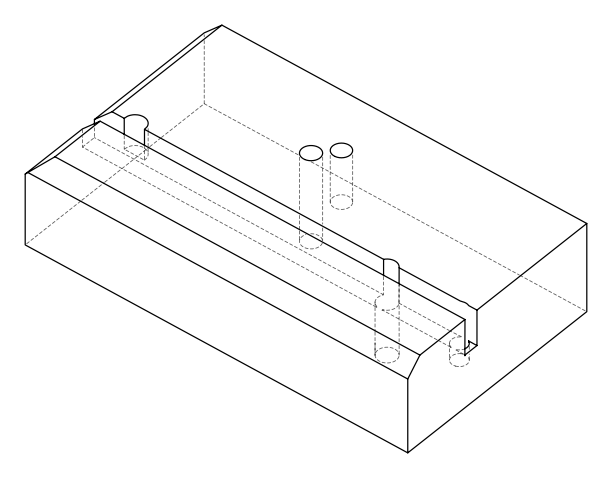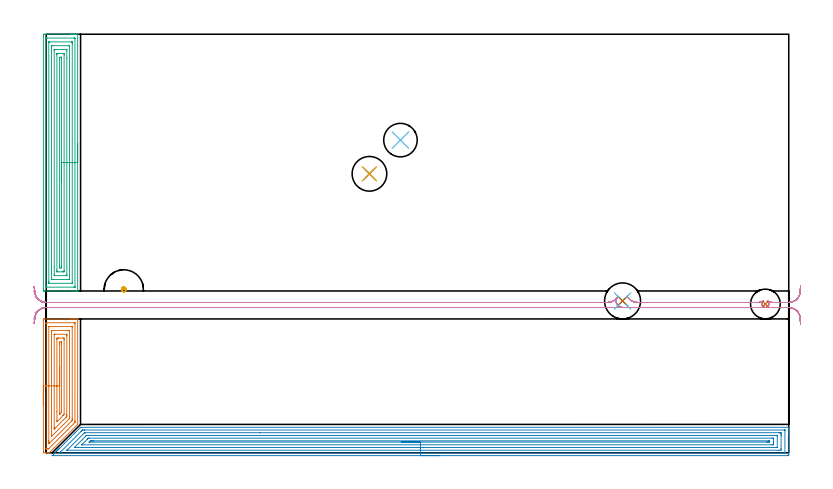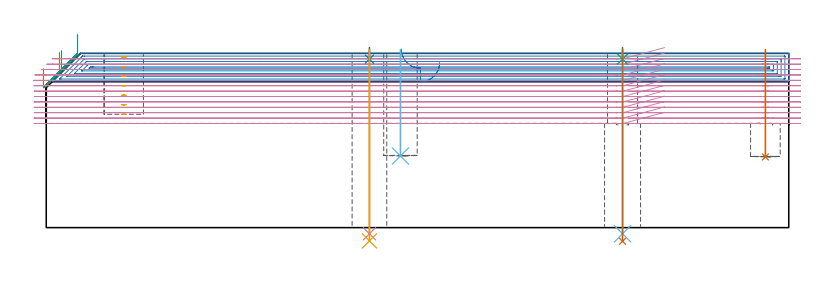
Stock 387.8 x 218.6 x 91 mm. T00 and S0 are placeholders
(PLAN: 13 operations, 9 tool changes, 55.5 min)
(1 AREA_MILL | FG_CHAMFER_SURFACE | UGT0205_001 | 3.82 min | 12418 mm3)
(2 AREA_MILL_1 | FG_CHAMFER_SURFACE_1 | UGT0205_001 | 18.33 min | 41068 mm3)
(3 AREA_MILL_2 | FG_CHAMFER_SURFACE_2 | UGT0205_001 | 7.75 min | 22292 mm3)
(4 MILL_RECTANGULAR_SLOT | SLOT_RECTANGULAR | NXT0201_011 | Follow Part, ap 3, ae 75% | 23.13 min | 206505 mm3)
(5 MILL_BLIND_HOLE_FROM_SOLID_MATERIAL | STEP1POCKET | UGT0201_100 | Spiral | 0.35 min | 5740 mm3)
(6 INDEXABLE_INSERT_DRILL_BLIND_HOLE_FROM_SOLID | STEP1POCKET_1 | NXT0302_006 | 0.22 min | 12834 mm3)
(7 INDEXABLE_INSERT_DRILL_BLIND_HOLE_FROM_SOLID_1 | STEP1POCKET_2 | NXT0302_002 | 0.23 min | 3288 mm3)
(8 SPOT_DRILL | STEP1HOLE | NXT0321_9005460120000 | 0.05 min | 176 mm3)
(9 SPOT_DRILL_1 | STEP1HOLE_1 | NXT0321_9005460120000 | 0.05 min | 0 mm3)
(10 DRILL_THROUGH_HOLE_INTO_CENTER | STEP1HOLE | NXT0301_065 | 0.39 min | 6142 mm3)
(11 DRILL_TO_ENLARGE_THROUGH_HOLE | STEP1HOLE | UGT0301_250 | 0.4 min | 17067 mm3)
(12 DRILL_THROUGH_HOLE_INTO_CENTER_1 | STEP1HOLE_1 | NXT0301_065 | 0.39 min | 3747 mm3)
(13 DRILL_TO_ENLARGE_THROUGH_HOLE_1 | STEP1HOLE_1 | UGT0301_256 | 0.4 min | 11894 mm3)
(TOOL UGT0205_001 | Chamfer Mill 20 x 3 x 45 deg. | D20 FL50 Z2)
(TOOL NXT0201_011 | ENDMILL 12mm [2P460-1200-NA 1630] | D12 FL38 Z6)
(TOOL UGT0201_100 | End Mill 18 mm | D18 FL22 Z2)
(TOOL NXT0302_006 | Index. Insert Drill 17.5mm [880-D1750L25-05] | D17.5 PA176 FL88 Z2)
(TOOL NXT0302_002 | Index. Insert Drill 15.5mm [880-D1550L20-05] | D15.5 PA176 FL78 Z2)
(TOOL NXT0321_9005460120000 | NC Spot Drill, 142deg, 12mm, Carbide, Uncoated | D12 PA142 FL30 Z2)
(TOOL NXT0301_065 | Carbide Drill 9.4mm [860.1-0940-075A1-MM 2214] | D9.4 PA140 FL98 Z2)
(TOOL UGT0301_250 | Twist Drill 18.1 mm | D18.1 PA118 FL135 Z2)
(TOOL UGT0301_256 | Twist Drill 18.8 mm | D18.8 PA118 FL135 Z2)
(OP 1 AREA_MILL)
G17 G21 G94 G90
T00 M6
G54
G17 G0 G90 X-1.5 Y24.95 S1061 M3
G43 Z101. H0
Z83.1
G94 G1 Y24.988 Z82.228 F250.
Y25.102 Z81.364
Y25.291 Z80.512
Y25.553 Z79.68
Y25.887 Z78.874
Y26.29 Z78.1
Y26.758 Z77.364
Y27.29 Z76.672
Y27.879 Z76.029
Y28.522 Z75.44
Y29.214 Z74.909
Y29.95 Z74.44
Y30.724 Z74.037
Y31.53 Z73.703
Y32.362 Z73.441
Y33.214 Z73.252
Y34.078 Z73.138
Y34.95 Z73.1
Y68.935
X-1.499 Y69.299 Z73.101
X-1.494 Y69.822 Z73.103
X-1.492 Y69.892 Z73.106
X-0.974 Y69.9 Z73.623
X12.616 Z87.211
X13.214 Z87.808
X13.792 Z88.389
X14.101 Z88.697
X14.679 Z89.275
X14.987 Z89.582
X16.034 Z90.633
X16.373 Y69.893 Z90.964
X16.397 Y69.89 Z90.988
X16.4 Y69.744 Z91.
Y14.876
X16.395 Y14.805 Z90.99
X16.355 Y14.754 Z90.954
X1.686 Y0.087 Z76.284
X1.607 Y0.01 Z76.204
X1.377 Y0. Z75.976
X0.53 Z75.129
X-0.087 Z74.508
X-1.283 Z73.314
X-1.491 Y0.002 Z73.105
X-1.5 Y0.42 Z73.1
Y34.95
X-0.086 Z74.514
Y67.513
X-0.082 Y67.737 Z74.518
X-0.079 Y67.847 Z74.521
X-0.072 Y67.89 Z74.528
X0.033 Y67.893 Z74.633
X0.417 Y67.899 Z75.017
X14.604 Y67.9 Z89.204
X14.848 Y67.896 Z89.448
X14.941 Y67.893 Z89.541
X14.976 Y67.89 Z89.576
X14.979 Y67.846 Z89.579
X14.983 Y67.737 Z89.583
X14.986 Y67.516 Z89.586
Y16.662
X14.984 Y16.215 Z89.584
X14.982 Y15.993 Z89.582
X14.979 Y15.883 Z89.579
X14.974 Y15.835 Z89.574
X14.95 Y15.806 Z89.55
X14.917 Y15.768 Z89.517
X10.997 Y11.846 Z85.597
X1.535 Y2.386 Z76.135
X1.161 Y2.022 Z75.761
X0.799 Y2.01 Z75.399
X0.294 Y2.002 Z74.894
X0.052 Y2.004 Z74.652
X-0.041 Y2.007 Z74.559
X-0.076 Y2.01 Z74.524
X-0.079 Y2.054 Z74.521
X-0.083 Y2.163 Z74.517
X-0.086 Y2.384 Z74.514
Y34.95
X1.329 Z75.929
Y65.82
X1.33 Y65.865 Z75.93
X1.332 Y65.886 Z75.932
X1.334 Y65.889 Z75.934
X1.348 Y65.892 Z75.948
X1.518 Y65.899 Z76.118
X13.214 Z87.814
X13.383 Y65.895 Z87.983
X13.495 Y65.89 Z88.095
X13.565 Y65.884 Z88.165
X13.567 Y65.849 Z88.167
X13.569 Y65.73 Z88.169
X13.571 Y65.371 Z88.171
Y18.085
X13.57 Y17.553 Z88.17
X13.568 Y17.196 Z88.168
X13.564 Y16.928 Z88.164
X13.558 Y16.868 Z88.158
X13.507 Y16.814 Z88.107
X13.361 Y16.661 Z87.961
X1.763 Y5.062 Z76.363
X1.723 Y5.025 Z76.323
X1.686 Y4.993 Z76.286
X1.335 Y4.72 Z75.935
X1.332 Y5.062 Z75.932
X1.33 Y5.421 Z75.93
X1.329 Y5.955 Z75.929
Y6.314
Y34.95
X2.743 Z77.343
Y63.053
X2.747 Y63.77 Z77.347
X2.75 Y63.875 Z77.35
X2.754 Y63.891 Z77.354
X2.776 Y63.894 Z77.376
X2.829 Y63.897 Z77.429
X3.039 Y63.899 Z77.639
X11.486 Y63.9 Z86.086
X11.876 Y63.894 Z86.476
X12.071 Y63.89 Z86.671
X12.15 Y63.879 Z86.75
X12.157 Y63.053 Z86.757
Y18.616
X12.156 Y18.445 Z86.756
X12.152 Y18.084 Z86.752
X12.149 Y17.91 Z86.749
X12.062 Y17.819 Z86.662
X11.803 Y17.553 Z86.403
X2.834 Y8.583 Z77.434
X2.806 Y8.556 Z77.406
X2.756 Y8.512 Z77.356
X2.748 Y8.509 Z77.348
X2.746 Y8.51 Z77.346
X2.744 Y8.535 Z77.344
X2.743 Y8.891 Z77.343
Y34.95
X4.157 Z78.757
X4.158 Y61.65 Z78.758
X4.159 Y61.777 Z78.759
X4.164 Y61.877 Z78.764
X4.166 Y61.892 Z78.766
X4.171 Y61.895 Z78.771
X4.19 Y61.897 Z78.79
X4.346 Y61.899 Z78.946
X4.606 Y61.9 Z79.206
X10.554 Z85.154
X10.643 Y61.898 Z85.243
X10.698 Y61.895 Z85.298
X10.727 Y61.89 Z85.327
X10.736 Y61.885 Z85.336
X10.737 Y61.84 Z85.337
X10.742 Y61.46 Z85.342
X10.743 Y61.269 Z85.343
Y61.078
Y20.039
X10.742 Y19.337 Z85.342
X10.74 Y19.15 Z85.34
X10.736 Y18.961 Z85.336
X10.554 Y18.762 Z85.154
X10.399 Y18.6 Z84.999
X10.247 Y18.445 Z84.847
X4.619 Y12.818 Z79.219
X4.346 Y12.55 Z78.946
X4.168 Y12.379 Z78.768
X4.161 Y12.385 Z78.761
X4.159 Y12.388 Z78.759
X4.157 Y13.092 Z78.757
Y13.282
Y34.95
X5.571 Z80.171
Y59.144
X5.573 Y59.485 Z80.173
X5.576 Y59.761 Z80.176
X5.578 Y59.889 Z80.178
X5.712 Y59.895 Z80.312
X6.12 Y59.898 Z80.72
X6.594 Y59.9 Z81.194
X8.78 Y59.899 Z83.38
X9.258 Y59.896 Z83.858
X9.313 Y59.89 Z83.913
X9.322 Y59.832 Z83.922
X9.325 Y59.485 Z83.925
X9.328 Y58.933 Z83.928
Y20.229
X9.327 Y20.091 Z83.927
X9.325 Y20.023 Z83.925
X9.322 Y19.992 Z83.922
X9.309 Y19.968 Z83.909
X9.176 Y19.831 Z83.776
X8.78 Y19.428 Z83.38
X8.735 Y19.382 Z83.335
X5.765 Y16.414 Z80.365
X5.62 Y16.271 Z80.22
X5.602 Y16.255 Z80.202
X5.582 Y16.24 Z80.182
X5.578 Y16.26 Z80.178
X5.575 Y16.317 Z80.175
X5.572 Y16.661 Z80.172
X5.571 Y21.647 Z80.171
Y34.95
X6.985 Z81.585
Y56.808
X6.987 Y57.7 Z81.587
X6.988 Y57.719 Z81.588
X7.007 Y57.89 Z81.607
X7.7 Y57.895 Z82.3
X7.893 Y57.89 Z82.493
X7.912 Y57.7 Z82.512
X7.913 Y57.68 Z82.513
X7.915 Y56.808 Z82.515
Y22.014
X7.912 Y21.121 Z82.512
X7.911 Y21.104 Z82.511
X7.893 Y21.002 Z82.493
X7.511 Y20.614 Z82.111
X7.131 Y20.229 Z81.731
X7.066 Y20.169 Z81.666
X7.007 Y20.116 Z81.607
X6.989 Y20.229 Z81.589
X6.987 Y20.248 Z81.587
X6.985 Y21.121 Z81.585
Y34.95
Y35.822 Z81.623
Y36.686 Z81.737
Y37.538 Z81.926
Y38.37 Z82.188
Y39.176 Z82.522
Y39.95 Z82.925
Y40.686 Z83.394
Y41.378 Z83.925
Y42.021 Z84.514
Y42.61 Z85.157
Y43.142 Z85.85
Y43.61 Z86.585
Y44.013 Z87.359
Y44.347 Z88.165
Y44.609 Z88.997
Y44.798 Z89.849
Y44.912 Z90.714
Y44.95 Z91.585
G0 Z101.
M5
M2
(OP 2 AREA_MILL_1)
G17 G21 G94 G90
T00 M6
G54
G17 G0 G90 X205.45 Y-1.5 S1061 M3
G43 Z101. H0
Z86.2
G94 G1 X205.412 Z85.328 F250.
X205.298 Z84.464
X205.109 Z83.612
X204.847 Z82.78
X204.513 Z81.974
X204.11 Z81.2
X203.642 Z80.464
X203.11 Z79.772
X202.521 Z79.129
X201.878 Z78.54
X201.186 Z78.008
X200.45 Z77.54
X199.676 Z77.137
X198.87 Z76.803
X198.038 Z76.541
X197.186 Z76.352
X196.322 Z76.238
X195.45 Z76.2
X3.618
X3.278 Y-1.498 Z76.202
X3.113 Y-1.495 Z76.205
X3.108 Y-1.493 Z76.207
X4.069 Y-0.53 Z77.168
X4.172 Y-0.427 Z77.27
X4.501 Y-0.099 Z77.601
X4.723 Y0.123 Z77.823
X4.946 Y0.347 Z78.045
X5.065 Y0.467 Z78.163
X5.238 Y0.639 Z78.337
X5.512 Y0.913 Z78.611
X5.675 Y1.078 Z78.773
X5.835 Y1.236 Z78.934
X5.959 Y1.36 Z79.058
X6.114 Y1.516 Z79.211
X6.265 Y1.666 Z79.364
X6.406 Y1.807 Z79.505
X6.552 Y1.955 Z79.65
X6.695 Y2.096 Z79.794
X6.853 Y2.254 Z79.952
X6.991 Y2.393 Z80.089
X9.535 Y4.935 Z82.634
X14.884 Y10.284 Z87.983
X17.728 Y13.128 Z90.825
X17.906 Y13.298 Z90.988
X18.026 Y13.3 Z91.
X387.622
X387.79 Y13.298 Z90.989
X387.797 Y13.149 Z90.842
X387.8 Y12.993 Z90.693
Y12.735 Z90.434
Y12.037 Z89.732
Y10.812 Z88.509
Y10.284 Z87.978
Y9.671 Z87.366
Y-0.85 Z76.847
X387.796 Y-1.114 Z76.583
X387.79 Y-1.493 Z76.205
X387.565 Y-1.496 Z76.202
X387.175 Y-1.5 Z76.2
X195.45
Y-0.086 Z77.614
X7.77 Y-0.085 Z77.615
X7.3 Y-0.082 Z77.618
X7.139 Y-0.079 Z77.621
X6.991 Y-0.071 Z77.629
X7.057 Y0.001 Z77.701
X7.139 Y0.087 Z77.787
X7.3 Y0.25 Z77.95
X7.496 Y0.447 Z78.147
X18.211 Y11.161 Z88.861
X18.563 Y11.51 Z89.21
X18.92 Y11.862 Z89.562
X18.962 Y11.879 Z89.579
X18.998 Y11.881 Z89.581
X19.076 Y11.884 Z89.584
X19.814 Y11.886 Z89.586
X19.968
X385.388 Y11.885 Z89.585
X385.544 Y11.884 Z89.584
X385.745 Y11.88 Z89.58
X385.787 Y11.879 Z89.579
X385.792 Y11.851 Z89.551
X385.796 Y11.818 Z89.518
X385.799 Y11.634 Z89.334
X385.8 Y0.235 Z77.935
X385.798 Y0.1 Z77.8
X385.794 Y-0.008 Z77.692
X385.79 Y-0.074 Z77.626
X385.756 Y-0.079 Z77.621
X385.388 Y-0.084 Z77.616
X385.232 Y-0.085 Z77.615
X195.45 Y-0.086 Z77.614
Y1.328 Z79.028
X11.066 Y1.329 Z79.029
X10.905 Y1.33 Z79.03
X10.875 Y1.332 Z79.032
X10.852 Y1.335 Z79.035
X10.862 Y1.354 Z79.054
X10.875 Y1.374 Z79.074
X10.946 Y1.447 Z79.147
X11.015 Y1.516 Z79.216
X19.814 Y10.313 Z88.013
X19.994 Y10.464 Z88.164
X20.165 Y10.467 Z88.167
X20.517 Y10.471 Z88.171
X111.686 Y10.472 Z88.172
X382.706 Y10.471 Z88.171
X383.41 Y10.47 Z88.17
X383.6 Y10.468 Z88.168
X383.782 Y10.465 Z88.165
X383.791 Y10.284 Z87.984
X383.797 Y10.09 Z87.79
X383.8 Y9.407 Z87.107
Y9.211 Z86.911
X383.799 Y2.198 Z79.898
X383.79 Y1.516 Z79.216
X383.784 Y1.335 Z79.035
X382.706 Y1.329 Z79.029
X195.45 Y1.328 Z79.028
Y2.743 Z80.443
X14.987
X14.833 Y2.746 Z80.446
X14.748 Y2.749 Z80.449
X14.712 Y2.752 Z80.452
X14.732 Y2.776 Z80.476
X14.772 Y2.82 Z80.52
X14.839 Y2.889 Z80.589
X20.707 Y8.758 Z86.458
X20.932 Y8.975 Z86.675
X20.995 Y9.035 Z86.735
X21.023 Y9.05 Z86.75
X21.069 Y9.052 Z86.752
X21.601 Y9.056 Z86.756
X21.958 Y9.057 Z86.757
X381.275
X381.654 Y9.055 Z86.755
X381.72 Y9.054 Z86.754
X381.782 Y9.051 Z86.751
X381.79 Y8.961 Z86.661
X381.8 Y8.543 Z86.243
Y8.53 Z86.23
X381.799 Y2.837 Z80.537
X381.798 Y2.783 Z80.483
X381.794 Y2.757 Z80.457
X381.791 Y2.75 Z80.45
X381.777 Y2.748 Z80.448
X381.635 Y2.744 Z80.444
X381.456 Y2.743 Z80.443
X195.45
Y4.157 Z81.857
X18.909
X18.709 Y4.159 Z81.859
X18.61 Y4.162 Z81.862
X18.575 Y4.164 Z81.864
X18.581 Y4.172 Z81.872
X18.621 Y4.218 Z81.918
X18.731 Y4.332 Z82.032
X21.386 Y6.988 Z84.688
X21.601 Y7.201 Z84.901
X21.835 Y7.425 Z85.125
X22.058 Y7.636 Z85.336
X22.506 Y7.643 Z85.343
X379.131
X379.574 Y7.639 Z85.339
X379.781 Y7.636 Z85.336
X379.79 Y7.518 Z85.218
X379.799 Y6.999 Z84.699
X379.8 Y5.244 Z82.944
X379.799 Y5.023 Z82.723
X379.793 Y4.374 Z82.074
X379.784 Y4.164 Z81.864
X379.572 Y4.161 Z81.861
X379.12 Y4.157 Z81.857
X195.45
Y5.571 Z83.271
X22.495
X22.472 Y5.572 Z83.272
X22.447 Y5.575 Z83.275
X22.438 Y5.577 Z83.277
X22.445 Y5.588 Z83.288
X22.468 Y5.618 Z83.318
X22.495 Y5.647 Z83.347
X22.623 Y5.774 Z83.474
X22.751 Y5.9 Z83.6
X23.071 Y6.211 Z83.911
X23.389 Y6.222 Z83.922
X23.949 Y6.227 Z83.927
X24.283 Y6.228 Z83.928
X24.841 Y6.229 Z83.929
X377.343 Y6.228 Z83.928
X377.678 Y6.225 Z83.925
X377.773 Y6.222 Z83.922
X377.79 Y6.221 Z83.921
X377.793 Y6.206 Z83.906
X377.797 Y6.169 Z83.869
X377.798 Y6.049 Z83.749
X377.796 Y5.9 Z83.6
X377.79 Y5.676 Z83.376
X377.781 Y5.578 Z83.278
X377.674 Y5.575 Z83.275
X377.343 Y5.573 Z83.273
X376.785 Y5.571 Z83.271
X376.449
X195.45
X194.578 Z83.309
X193.714 Z83.423
X192.862 Z83.612
X192.03 Z83.874
X191.224 Z84.208
X190.45 Z84.611
X189.714 Z85.08
X189.022 Z85.611
X188.379 Z86.2
X187.79 Z86.843
X187.258 Z87.535
X186.79 Z88.271
X186.387 Z89.045
X186.053 Z89.851
X185.791 Z90.683
X185.602 Z91.535
X185.488 Z92.4
X185.45 Z93.271
G0 Z101.
M5
M2
(OP 3 AREA_MILL_2)
G17 G21 G94 G90
T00 M6
G54
G17 G0 G90 X16.4 Y161.55 S1061 M3
G43 Z101. H0
G94 G1 Y161.512 Z100.128 F250.
Y161.398 Z99.263
Y161.209 Z98.412
Y160.947 Z97.58
Y160.613 Z96.774
Y160.21 Z96.
Y159.742 Z95.264
Y159.21 Z94.572
Y158.621 Z93.929
Y157.978 Z93.339
Y157.286 Z92.808
Y156.55 Z92.34
Y155.776 Z91.937
Y154.97 Z91.603
Y154.138 Z91.341
Y153.286 Z91.152
Y152.422 Z91.038
Y151.55 Z91.
Y84.653
X16.397 Y84.51 Z90.988
X16.373 Y84.507 Z90.964
X16.04 Y84.5 Z90.639
X15.595 Z90.194
X14.987 Z89.582
X13.797 Z88.394
X13.214 Z87.808
X3.605 Z78.203
X-0.974 Y84.501 Z73.623
X-1.196 Y84.503 Z73.401
X-1.491 Y84.508 Z73.106
X-1.494 Y84.576 Z73.103
X-1.499 Y85.099 Z73.101
X-1.5 Y85.627 Z73.1
Y217.638
X-1.499 Y218.001 Z73.101
X-1.494 Y218.524 Z73.103
X-1.492 Y218.592 Z73.106
X-0.974 Y218.596 Z73.623
X-0.379 Y218.6 Z74.218
X12.619 Z87.214
X13.214 Z87.808
X13.797 Z88.394
X14.101 Z88.697
X14.684 Z89.28
X14.987 Z89.582
X15.595 Z90.194
X15.874 Z90.473
X16.04 Z90.64
X16.373 Y218.593 Z90.964
X16.397 Y218.59 Z90.988
X16.4 Y218.447 Z91.
Y151.55
X14.986 Z89.586
X14.985 Y86.66 Z89.585
X14.984 Y86.549 Z89.584
X14.982 Y86.522 Z89.582
X14.98 Y86.515 Z89.58
X14.969 Y86.51 Z89.569
X14.861 Y86.506 Z89.461
X14.48 Y86.501 Z89.08
X0.292 Y86.5 Z74.892
X0.052 Y86.504 Z74.652
X-0.039 Y86.507 Z74.561
X-0.074 Y86.509 Z74.526
X-0.079 Y86.551 Z74.521
X-0.082 Y86.66 Z74.518
X-0.086 Y86.881 Z74.514
X-0.085 Y216.44 Z74.515
X-0.084 Y216.551 Z74.516
X-0.082 Y216.578 Z74.518
X-0.08 Y216.585 Z74.52
X-0.069 Y216.59 Z74.531
X0.039 Y216.594 Z74.639
X0.42 Y216.599 Z75.02
X14.608 Y216.6 Z89.208
X14.848 Y216.596 Z89.448
X14.939 Y216.593 Z89.539
X14.974 Y216.59 Z89.574
X14.979 Y216.549 Z89.579
X14.982 Y216.44 Z89.582
X14.986 Y216.219 Z89.586
Y151.55
X13.571 Z88.171
Y88.577
X13.568 Y88.533 Z88.168
X13.565 Y88.517 Z88.165
X13.544 Y88.51 Z88.144
X13.378 Y88.501 Z87.978
X1.686 Y88.5 Z76.286
X1.521 Y88.502 Z76.121
X1.41 Y88.506 Z76.01
X1.335 Y88.513 Z75.935
X1.333 Y88.547 Z75.933
X1.33 Y88.666 Z75.93
X1.329 Y89.026 Z75.929
X1.328 Y89.558 Z75.928
X1.329 Y214.523 Z75.929
X1.332 Y214.567 Z75.932
X1.334 Y214.583 Z75.934
X1.356 Y214.59 Z75.956
X1.522 Y214.599 Z76.122
X13.214 Y214.6 Z87.814
X13.379 Y214.598 Z87.979
X13.489 Y214.594 Z88.089
X13.565 Y214.587 Z88.165
X13.567 Y214.553 Z88.167
X13.57 Y214.434 Z88.17
X13.571 Y214.074 Z88.171
Y213.542
Y151.55
X12.157 Z86.757
Y91.342
X12.153 Y90.626 Z86.753
X12.15 Y90.522 Z86.75
X12.143 Y90.509 Z86.743
X12.12 Y90.506 Z86.72
X12.068 Y90.503 Z86.668
X11.859 Y90.501 Z86.459
X11.44 Y90.5 Z86.04
X3.41 Z78.01
X3.024 Y90.506 Z77.624
X2.831 Y90.51 Z77.431
X2.75 Y90.518 Z77.35
X2.743 Y91.342 Z77.343
Y211.758
X2.747 Y212.474 Z77.347
X2.75 Y212.578 Z77.35
X2.757 Y212.591 Z77.357
X2.78 Y212.594 Z77.38
X2.832 Y212.597 Z77.432
X3.041 Y212.599 Z77.641
X3.46 Y212.6 Z78.06
X11.49 Z86.09
X11.876 Y212.594 Z86.476
X12.069 Y212.59 Z86.669
X12.15 Y212.582 Z86.75
X12.157 Y211.758 Z86.757
Y151.55
X10.743 Z85.343
Y92.936
X10.742 Y92.745 Z85.342
X10.739 Y92.618 Z85.339
X10.736 Y92.524 Z85.336
X10.708 Y92.51 Z85.308
X10.554 Y92.505 Z85.154
X10.289 Y92.501 Z84.889
X4.257 Z78.857
X4.203 Y92.503 Z78.803
X4.173 Y92.508 Z78.773
X4.164 Y92.511 Z78.764
X4.162 Y92.555 Z78.762
X4.158 Y92.936 Z78.758
X4.157 Y96.962 Z78.757
Y210.164
X4.158 Y210.355 Z78.758
X4.16 Y210.482 Z78.76
X4.164 Y210.576 Z78.764
X4.192 Y210.59 Z78.792
X4.346 Y210.595 Z78.946
X4.611 Y210.599 Z79.211
X10.643 Z85.243
X10.697 Y210.597 Z85.297
X10.727 Y210.592 Z85.327
X10.736 Y210.589 Z85.336
X10.738 Y210.545 Z85.338
X10.742 Y210.164 Z85.342
X10.743 Y206.144 Z85.343
Y151.55
X9.329 Z83.929
X9.328 Y95.251 Z83.928
X9.326 Y94.91 Z83.926
X9.322 Y94.635 Z83.922
X9.317 Y94.51 Z83.917
X9.184 Y94.504 Z83.784
X8.78 Y94.501 Z83.38
X8.301 Y94.5 Z82.901
X6.12 Y94.501 Z80.72
X5.637 Y94.504 Z80.237
X5.587 Y94.51 Z80.187
X5.578 Y94.563 Z80.178
X5.575 Y94.91 Z80.175
X5.572 Y95.462 Z80.172
Y207.849
X5.574 Y208.19 Z80.174
X5.578 Y208.465 Z80.178
X5.583 Y208.59 Z80.183
X5.716 Y208.596 Z80.316
X6.12 Y208.599 Z80.72
X6.599 Y208.6 Z81.199
X8.78 Y208.599 Z83.38
X9.263 Y208.596 Z83.863
X9.313 Y208.59 Z83.913
X9.322 Y208.537 Z83.922
X9.325 Y208.19 Z83.925
X9.328 Y207.638 Z83.928
X9.329 Y151.55 Z83.929
X7.915 Z82.515
Y97.586
X7.913 Y96.694 Z82.513
X7.912 Y96.675 Z82.512
X7.893 Y96.51 Z82.493
X7.195 Y96.505 Z81.795
X7.007 Y96.51 Z81.607
X6.988 Y96.694 Z81.588
X6.987 Y96.714 Z81.587
X6.985 Y97.607 Z81.585
Y98.478
Y205.514
X6.987 Y206.406 Z81.587
X6.988 Y206.425 Z81.588
X7.007 Y206.59 Z81.607
X7.705 Y206.595 Z82.305
X7.893 Y206.59 Z82.493
X7.912 Y206.406 Z82.512
X7.913 Y206.386 Z82.513
X7.915 Y205.514 Z82.515
Y151.55
Y150.678 Z82.553
Y149.814 Z82.667
Y148.962 Z82.855
Y148.13 Z83.118
Y147.324 Z83.452
Y146.55 Z83.854
Y145.814 Z84.323
Y145.122 Z84.854
Y144.479 Z85.444
Y143.89 Z86.087
Y143.358 Z86.779
Y142.89 Z87.515
Y142.487 Z88.288
Y142.153 Z89.094
Y141.891 Z89.926
Y141.702 Z90.778
Y141.588 Z91.643
Y141.55 Z92.515
G0 Z101.
M5
M2
(OP 4 MILL_RECTANGULAR_SLOT)
G17 G21 G94 G90
T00 M6
G54
G17 G0 G90 X393.963 Y87.149 S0 M3
G43 Z101. H1
Z88.185
G94 G1 X393.79 Y84.154 F250.
G2 X387.8 Y78.5 R6. F500.
G1 X379.421
G2 X376.628 Y79.19 R6.
G1 X376.622 Y79.181
G2 X375.789 Y75.91 R1.8
G1 X375.79 Y75.9
X387.8
G2 X393.79 Y70.246 R6.
G1 X393.963 Y67.251 F250.
G0 Y87.149 Z85.369
G1 X393.79 Y84.154
G2 X387.8 Y78.5 R6. F500.
G1 X379.421
G2 X376.628 Y79.19 R6.
G1 X376.622 Y79.181
G2 X375.789 Y75.91 R1.8
G1 X375.79 Y75.9
X387.8
G2 X393.79 Y70.246 R6.
G1 X393.963 Y67.251 F250.
G0 Y87.149 Z82.554
G1 X393.79 Y84.154
G2 X387.8 Y78.5 R6. F500.
G1 X379.421
G2 X376.628 Y79.19 R6.
G1 X376.622 Y79.181
G2 X375.789 Y75.91 R1.8
G1 X375.79 Y75.9
X387.8
G2 X393.79 Y70.246 R6.
G1 X393.963 Y67.251 F250.
G0 Y87.149 Z79.738
G1 X393.79 Y84.154
G2 X387.8 Y78.5 R6. F500.
G1 X379.421
G2 X376.628 Y79.19 R6.
G1 X376.622 Y79.181
G2 X375.789 Y75.91 R1.8
G1 X375.79 Y75.9
X387.8
G2 X393.79 Y70.246 R6.
G1 X393.963 Y67.251 F250.
G0 Y87.149 Z76.923
G1 X393.79 Y84.154
G2 X387.8 Y78.5 R6. F500.
G1 X379.421
G2 X376.628 Y79.19 R6.
G1 X376.622 Y79.181
G2 X375.789 Y75.91 R1.8
G1 X375.79 Y75.9
X387.8
G2 X393.79 Y70.246 R6.
G1 X393.963 Y67.251 F250.
G0 Y87.149 Z74.108
G1 X393.79 Y84.154
G2 X387.8 Y78.5 R6. F500.
G1 X379.421
G2 X376.628 Y79.19 R6.
G1 X376.622 Y79.181
G2 X375.789 Y75.91 R1.8
G1 X375.79 Y75.9
X387.8
G2 X393.79 Y70.246 R6.
G1 X393.963 Y67.251 F250.
G0 Y87.149 Z71.292
G1 X393.79 Y84.154
G2 X387.8 Y78.5 R6. F500.
G1 X379.421
G2 X376.628 Y79.19 R6.
G1 X376.622 Y79.181
G2 X375.789 Y75.91 R1.8
G1 X375.79 Y75.9
X387.8
G2 X393.79 Y70.246 R6.
G1 X393.963 Y67.251 F250.
G0 Y87.149 Z68.477
G1 X393.79 Y84.154
G2 X387.8 Y78.5 R6. F500.
G1 X379.421
G2 X376.628 Y79.19 R6.
G1 X376.622 Y79.181
G2 X375.789 Y75.91 R1.8
G1 X375.79 Y75.9
X387.8
G2 X393.79 Y70.246 R6.
G1 X393.963 Y67.251 F250.
G0 Y87.149 Z65.662
G1 X393.79 Y84.154
G2 X387.8 Y78.5 R6. F500.
G1 X379.421
G2 X376.628 Y79.19 R6.
G1 X376.622 Y79.181
G2 X375.789 Y75.91 R1.8
G1 X375.79 Y75.9
X387.8
G2 X393.79 Y70.246 R6.
G1 X393.963 Y67.251 F250.
G0 Y87.149 Z62.846
G1 X393.79 Y84.154
G2 X387.8 Y78.5 R6. F500.
G1 X379.421
G2 X376.628 Y79.19 R6.
G1 X376.622 Y79.181
G2 X375.789 Y75.91 R1.8
G1 X375.79 Y75.9
X387.8
G2 X393.79 Y70.246 R6.
G1 X393.963 Y67.251 F250.
G0 Y87.149 Z60.031
G1 X393.79 Y84.154
G2 X387.8 Y78.5 R6. F500.
G1 X379.421
G2 X376.628 Y79.19 R6.
G1 X376.622 Y79.181
G2 X375.789 Y75.91 R1.8
G1 X375.79 Y75.9
X387.8
G2 X393.79 Y70.246 R6.
G1 X393.963 Y67.251 F250.
G0 Y87.149 Z57.215
G1 X393.79 Y84.154
G2 X387.8 Y78.5 R6. F500.
G1 X379.421
G2 X376.628 Y79.19 R6.
G1 X376.622 Y79.181
G2 X375.789 Y75.91 R1.8
G1 X375.79 Y75.9
X387.8
G2 X393.79 Y70.246 R6.
G1 X393.963 Y67.251 F250.
G0 Y87.149 Z54.4
G1 X393.79 Y84.154
G2 X387.8 Y78.5 R6. F500.
G1 X379.421
G2 X376.628 Y79.19 R6.
G1 X376.622 Y79.181
G2 X375.789 Y75.91 R1.8
G1 X375.79 Y75.9
X387.8
G2 X393.79 Y70.246 R6.
G1 X393.963 Y67.251 F250.
G0 Z101.
X322.964 Y75.9
Z94.
G1 X301.261 Z88.185
X375.41 F500.
X375.411 Y75.91
G2 X374.578 Y79.181 R1.8
G1 X374.572 Y79.19
G2 X371.779 Y78.5 R6.
G1 X308.831
G2 X303.951 Y81.009 R6.
G0 Z101.
X322.964 Y75.9
Z91.185
G1 X301.261 Z85.369 F250.
X375.41 F500.
X375.411 Y75.91
G2 X374.578 Y79.181 R1.8
G1 X374.572 Y79.19
G2 X371.779 Y78.5 R6.
G1 X308.831
G2 X303.951 Y81.009 R6.
G0 Z101.
X322.964 Y75.9
Z88.369
G1 X301.261 Z82.554 F250.
X375.41 F500.
X375.411 Y75.91
G2 X374.578 Y79.181 R1.8
G1 X374.572 Y79.19
G2 X371.779 Y78.5 R6.
G1 X308.831
G2 X303.951 Y81.009 R6.
G0 Z101.
X322.964 Y75.9
Z85.554
G1 X301.261 Z79.738 F250.
X375.41 F500.
X375.411 Y75.91
G2 X374.578 Y79.181 R1.8
G1 X374.572 Y79.19
G2 X371.779 Y78.5 R6.
G1 X308.831
G2 X303.951 Y81.009 R6.
G0 Z101.
X322.964 Y75.9
Z82.738
G1 X301.261 Z76.923 F250.
X375.41 F500.
X375.411 Y75.91
G2 X374.578 Y79.181 R1.8
G1 X374.572 Y79.19
G2 X371.779 Y78.5 R6.
G1 X308.831
G2 X303.951 Y81.009 R6.
G0 Z101.
X322.964 Y75.9
Z79.923
G1 X301.261 Z74.108 F250.
X375.41 F500.
X375.411 Y75.91
G2 X374.578 Y79.181 R1.8
G1 X374.572 Y79.19
G2 X371.779 Y78.5 R6.
G1 X308.831
G2 X303.951 Y81.009 R6.
G0 Z101.
X322.964 Y75.9
Z77.108
G1 X301.261 Z71.292 F250.
X375.41 F500.
X375.411 Y75.91
G2 X374.578 Y79.181 R1.8
G1 X374.572 Y79.19
G2 X371.779 Y78.5 R6.
G1 X308.831
G2 X303.951 Y81.009 R6.
G0 Z101.
X322.964 Y75.9
Z74.292
G1 X301.261 Z68.477 F250.
X375.41 F500.
X375.411 Y75.91
G2 X374.578 Y79.181 R1.8
G1 X374.572 Y79.19
G2 X371.779 Y78.5 R6.
G1 X308.831
G2 X303.951 Y81.009 R6.
G0 Z101.
X322.964 Y75.9
Z71.477
G1 X301.261 Z65.662 F250.
X375.41 F500.
X375.411 Y75.91
G2 X374.578 Y79.181 R1.8
G1 X374.572 Y79.19
G2 X371.779 Y78.5 R6.
G1 X308.831
G2 X303.951 Y81.009 R6.
G0 Z101.
X322.964 Y75.9
Z68.662
G1 X301.261 Z62.846 F250.
X375.41 F500.
X375.411 Y75.91
G2 X374.578 Y79.181 R1.8
G1 X374.572 Y79.19
G2 X371.779 Y78.5 R6.
G1 X308.831
G2 X303.951 Y81.009 R6.
G0 Z101.
X322.964 Y75.9
Z65.846
G1 X301.261 Z60.031 F250.
X375.41 F500.
X375.411 Y75.91
G2 X374.578 Y79.181 R1.8
G1 X374.572 Y79.19
G2 X371.779 Y78.5 R6.
G1 X308.831
G2 X303.951 Y81.009 R6.
G0 Z101.
X322.964 Y75.9
Z63.031
G1 X301.261 Z57.215 F250.
X375.41 F500.
X375.411 Y75.91
G2 X374.578 Y79.181 R1.8
G1 X374.572 Y79.19
G2 X371.779 Y78.5 R6.
G1 X308.831
G2 X303.951 Y81.009 R6.
G0 Z101.
X322.964 Y75.9
Z60.215
G1 X301.261 Z54.4 F250.
X375.41 F500.
X375.411 Y75.91
G2 X374.578 Y79.181 R1.8
G1 X374.572 Y79.19
G2 X371.779 Y78.5 R6.
G1 X308.831
G2 X303.951 Y81.009 R6.
G0 Z101.
X3.09 Y75.9
Z88.185
G1 X6.09 F250.
X300.739 F500.
X300.74 Y75.91
G2 X298.058 Y81.004 R3.4
G1 X298.049 Y81.009
G2 X293.169 Y78.5 R6.
G1 X6.085
X3.085 F250.
G0 X0.274 Y75.9 Z85.369
G1 X3.274
X300.739 F500.
X300.74 Y75.91
G2 X298.058 Y81.004 R3.4
G1 X298.049 Y81.009
G2 X293.169 Y78.5 R6.
G1 X3.269
X0.269 F250.
G0 X-2.542 Y75.9 Z82.554
G1 X0.458
X300.739 F500.
X300.74 Y75.91
G2 X298.058 Y81.004 R3.4
G1 X298.049 Y81.009
G2 X293.169 Y78.5 R6.
G1 X0.453
X-2.547 F250.
G0 Z101.
X-5.896 Y73.099
Z79.738
G1 X-3.437 Y74.818
G2 X0. Y75.9 R6. F500.
G1 X300.739
X300.74 Y75.91
G2 X298.058 Y81.004 R3.4
G1 X298.049 Y81.009
G2 X293.169 Y78.5 R6.
G1 X0.
G2 X-3.438 Y79.582 R6.
G1 X-5.896 Y81.301 F250.
G0 X-6.706 Y69.737 Z76.923
G1 X-5.43 Y72.452
G2 X0. Y75.9 R6. F500.
G1 X300.739
X300.74 Y75.91
G2 X298.058 Y81.004 R3.4
G1 X298.049 Y81.009
G2 X293.169 Y78.5 R6.
G1 X0.
G2 X-5.421 Y81.929 R6.
G1 X-6.707 Y84.64 F250.
G0 X-6.456 Y68.079 Z74.108
G1 X-5.894 Y71.025
G2 X0. Y75.9 R6. F500.
G1 X300.739
X300.74 Y75.91
G2 X298.058 Y81.004 R3.4
G1 X298.049 Y81.009
G2 X293.169 Y78.5 R6.
G1 X0.
G2 X-5.898 Y83.396 R6.
G1 X-6.45 Y86.345 F250.
G0 X-6.27 Y67.514 Z71.292
G1 X-5.97 Y70.499
G2 X0. Y75.9 R6. F500.
G1 X300.739
X300.74 Y75.91
G2 X298.058 Y81.004 R3.4
G1 X298.049 Y81.009
G2 X293.169 Y78.5 R6.
G1 X0.
G2 X-5.97 Y83.901 R6.
G1 X-6.27 Y86.886 F250.
G0 Y67.514 Z68.477
G1 X-5.97 Y70.499
G2 X0. Y75.9 R6. F500.
G1 X300.739
X300.74 Y75.91
G2 X298.058 Y81.004 R3.4
G1 X298.049 Y81.009
G2 X293.169 Y78.5 R6.
G1 X0.
G2 X-5.97 Y83.901 R6.
G1 X-6.27 Y86.886 F250.
G0 Y67.514 Z65.662
G1 X-5.97 Y70.499
G2 X0. Y75.9 R6. F500.
G1 X300.739
X300.74 Y75.91
G2 X298.058 Y81.004 R3.4
G1 X298.049 Y81.009
G2 X293.169 Y78.5 R6.
G1 X0.
G2 X-5.97 Y83.901 R6.
G1 X-6.27 Y86.886 F250.
G0 Y67.514 Z62.846
G1 X-5.97 Y70.499
G2 X0. Y75.9 R6. F500.
G1 X300.739
X300.74 Y75.91
G2 X298.058 Y81.004 R3.4
G1 X298.049 Y81.009
G2 X293.169 Y78.5 R6.
G1 X0.
G2 X-5.97 Y83.901 R6.
G1 X-6.27 Y86.886 F250.
G0 Y67.514 Z60.031
G1 X-5.97 Y70.499
G2 X0. Y75.9 R6. F500.
G1 X300.739
X300.74 Y75.91
G2 X298.058 Y81.004 R3.4
G1 X298.049 Y81.009
G2 X293.169 Y78.5 R6.
G1 X0.
G2 X-5.97 Y83.901 R6.
G1 X-6.27 Y86.886 F250.
G0 Y67.514 Z57.215
G1 X-5.97 Y70.499
G2 X0. Y75.9 R6. F500.
G1 X300.739
X300.74 Y75.91
G2 X298.058 Y81.004 R3.4
G1 X298.049 Y81.009
G2 X293.169 Y78.5 R6.
G1 X0.
G2 X-5.97 Y83.901 R6.
G1 X-6.27 Y86.886 F250.
G0 Y67.514 Z54.4
G1 X-5.97 Y70.499
G2 X0. Y75.9 R6. F500.
G1 X300.739
X300.74 Y75.91
G2 X298.058 Y81.004 R3.4
G1 X298.049 Y81.009
G2 X293.169 Y78.5 R6.
G1 X0.
G2 X-5.97 Y83.901 R6.
G1 X-6.27 Y86.886 F250.
G0 Z101.
M5
M2
(OP 5 MILL_BLIND_HOLE_FROM_SOLID_MATERIAL)
G17 G21 G94 G90
T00 M6
G54
G17 G0 G90 X40.5 Y85.3 S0 M3
G43 Z101. H0
Z89.029
G94 G3 X41.125 Y85.925 R0.625 F250.
X40.5 Y86.55 R0.625
X39.25 Y85.3 R1.25
X40.5 Y86.55 R-1.25
X39.875 Y85.925 R0.625
X40.5 Y85.3 R0.625
G0 Z84.057
G3 X41.125 Y85.925 R0.625
X40.5 Y86.55 R0.625
X39.25 Y85.3 R1.25
X40.5 Y86.55 R-1.25
X39.875 Y85.925 R0.625
X40.5 Y85.3 R0.625
G0 Z79.086
G3 X41.125 Y85.925 R0.625
X40.5 Y86.55 R0.625
X39.25 Y85.3 R1.25
X40.5 Y86.55 R-1.25
X39.875 Y85.925 R0.625
X40.5 Y85.3 R0.625
G0 Z74.114
G3 X41.125 Y85.925 R0.625
X40.5 Y86.55 R0.625
X39.25 Y85.3 R1.25
X40.5 Y86.55 R-1.25
X39.875 Y85.925 R0.625
X40.5 Y85.3 R0.625
G0 Z69.143
G3 X41.125 Y85.925 R0.625
X40.5 Y86.55 R0.625
X39.25 Y85.3 R1.25
X40.5 Y86.55 R-1.25
X39.875 Y85.925 R0.625
X40.5 Y85.3 R0.625
G0 Z64.171
G3 X41.125 Y85.925 R0.625
X40.5 Y86.55 R0.625
X39.25 Y85.3 R1.25
X40.5 Y86.55 R-1.25
X39.875 Y85.925 R0.625
X40.5 Y85.3 R0.625
G0 Z101.
Z59.2
G3 X41.125 Y85.925 R0.625
X40.5 Y86.55 R0.625
X39.25 Y85.3 R1.25
X40.5 Y86.55 R-1.25
X39.875 Y85.925 R0.625
X40.5 Y85.3 R0.625
G0 Z101.
M5
M2
(OP 6 INDEXABLE_INSERT_DRILL_BLIND_HOLE_FROM_SOLID)
G17 G21 G94 G90
T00 M6
G54
G17 G0 G90 X185. Y163.3 S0 M3
G43 Z101. H1
G94 G81 G98 Z37.4 F250. R93.
G80
M5
M2
(OP 7 INDEXABLE_INSERT_DRILL_BLIND_HOLE_FROM_SOLID_1)
G17 G21 G94 G90
T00 M6
G54
G17 G0 G90 X375.6 Y77.7 S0 M3
G43 Z101. H1
G94 G81 G98 Z36.9 F250. R93.
G80
M5
M2
(OP 8 SPOT_DRILL)
G17 G21 G94 G90
T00 M6
G54
G17 G0 G90 X168.8 Y145.7 S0 M3
G43 Z101. H0
G94 G81 G98 Z88. F250. R94.
G80
M5
M2
(OP 9 SPOT_DRILL_1)
G17 G21 G94 G90
T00 M6
G54
G17 G0 G90 X301. Y79.3 S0 M3
G43 Z101. H0
G94 G81 G98 Z88. F250. R94.
G80
M5
M2
(OP 10 DRILL_THROUGH_HOLE_INTO_CENTER)
G17 G21 G94 G90
T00 M6
G54
G17 G0 G90 X168.8 Y145.7 S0 M3
G43 Z101. H1
G94 G73 G98 Z-3.211 F250. Q8.565 R93.
G80
M5
M2
(OP 11 DRILL_TO_ENLARGE_THROUGH_HOLE)
G17 G21 G94 G90
T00 M6
G54
G17 G0 G90 X168.8 Y145.7 S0 M3
G43 Z101. H0
G94 G73 G98 Z-6.938 F250. Q16.323 R93.
G80
M5
M2
(OP 12 DRILL_THROUGH_HOLE_INTO_CENTER_1)
G17 G21 G94 G90
T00 M6
G54
G17 G0 G90 X301. Y79.3 S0 M3
G43 Z101. H1
G94 G73 G98 Z-3.211 F250. Q8.565 R93.
G80
M5
M2
(OP 13 DRILL_TO_ENLARGE_THROUGH_HOLE_1)
G17 G21 G94 G90
T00 M6
G54
G17 G0 G90 X301. Y79.3 S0 M3
G43 Z101. H0
G94 G73 G98 Z-7.148 F250. Q16.358 R93.
G80
M5
M2
